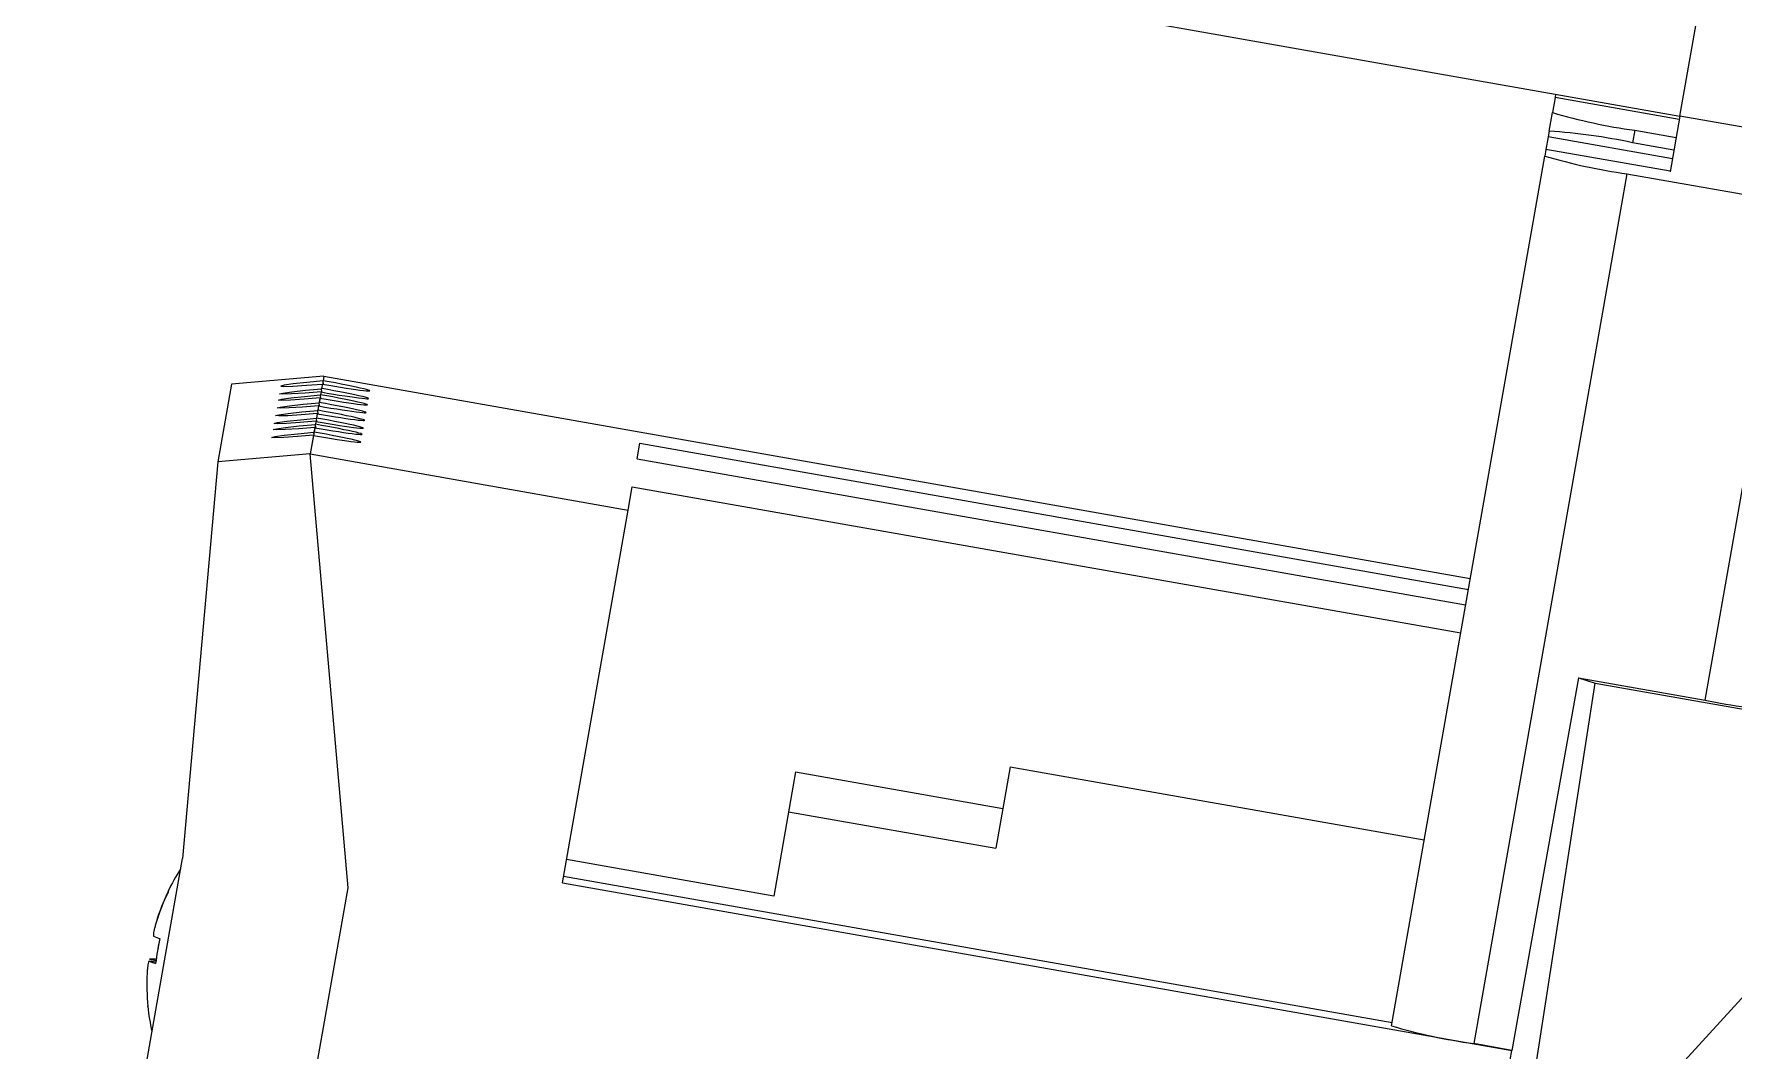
# Model space of a CAD drawing. Header units: millimetres. Extents: x 15 to 2378, y 5 to 1787.
# Drawn here: x 386.11 to 394.19, y 419.24 to 424.07 of the extents above; entities that cross this region are included whole.
import ezdxf

# ---------------------------------------------------------------- set-up
doc = ezdxf.new("R2010")
doc.units = ezdxf.units.MM

msp = doc.modelspace()

# ---------------------------------------------------------------- linework, layer by layer
at = {"color": 7, "linetype": 'Continuous', "lineweight": 25}
for p, q in [((386.1059, 425.0615), (393.9329, 423.6814)), ((393.9329, 423.6814), (394.1413, 424.8632)), ((393.342, 423.7856), (393.3392, 423.7695)), ((393.3109, 423.6093), (393.3266, 423.6979)), ((393.3392, 423.7695), (393.3266, 423.6979)), ((393.9301, 423.6653), (393.3392, 423.7695)), ((393.9329, 423.6814), (393.8861, 423.4157)), ((397.2813, 423.091), (393.9329, 423.6814)), ((393.3061, 423.582), (393.2957, 423.523)), ((393.3109, 423.6093), (393.3061, 423.582)), ((393.897, 423.4778), (393.3061, 423.582)), ((393.7179, 423.6137), (393.7075, 423.5546)), ((393.9044, 423.5199), (393.7075, 423.5546)), ((393.7179, 423.6137), (393.9148, 423.5789)), ((392.5613, 419.3579), (393.2901, 423.4912)), ((393.2957, 423.523), (393.2901, 423.4912)), ((393.8866, 423.4188), (393.2957, 423.523)), ((393.6814, 423.407), (392.9526, 419.2737)), ((393.6814, 423.407), (394.4693, 423.2681)), ((394.0528, 420.9062), (394.4693, 423.2681)), ((387.046, 422.4066), (386.9809, 422.0376)), ((387.4843, 422.4449), (387.046, 422.4066)), ((387.4778, 422.408), (387.4739, 422.3859)), ((387.4777, 422.4073), (387.474, 422.3866)), ((387.4778, 422.408), (387.4779, 422.4072)), ((387.4843, 422.4449), (387.4804, 422.4228)), ((387.4818, 422.4065), (387.4804, 422.4228)), ((387.4843, 422.4449), (387.4806, 422.4235)), ((387.482, 422.4065), (387.4806, 422.4235)), ((387.4843, 422.4449), (392.9361, 421.4836)), ((387.4661, 422.3416), (387.4622, 422.3194)), ((387.466, 422.3408), (387.4623, 422.3202)), ((387.4661, 422.3416), (387.4662, 422.3408)), ((387.4713, 422.3711), (387.4687, 422.3563)), ((387.4701, 422.3401), (387.4687, 422.3563)), ((387.4712, 422.3704), (387.4688, 422.3571)), ((387.4703, 422.3401), (387.4688, 422.3571)), ((387.4713, 422.3711), (387.4714, 422.3703)), ((387.4753, 422.3696), (387.4739, 422.3859)), ((387.4755, 422.3696), (387.474, 422.3866)), ((387.4531, 422.2678), (387.4492, 422.2456)), ((387.4506, 422.2294), (387.4492, 422.2456)), ((387.453, 422.267), (387.4493, 422.2464)), ((387.4508, 422.2294), (387.4493, 422.2464)), ((387.4531, 422.2678), (387.4532, 422.267)), ((387.4596, 422.3047), (387.4557, 422.2825)), ((387.4571, 422.2663), (387.4557, 422.2825)), ((387.4595, 422.3039), (387.4558, 422.2833)), ((387.4573, 422.2663), (387.4558, 422.2833)), ((387.4596, 422.3047), (387.4597, 422.3039)), ((387.4636, 422.3032), (387.4622, 422.3194)), ((387.4638, 422.3032), (387.4623, 422.3202)), ((387.4349, 422.1644), (387.4193, 422.0759)), ((387.4347, 422.1637), (387.4193, 422.0759)), ((387.4349, 422.1644), (387.4349, 422.1637)), ((387.4414, 422.2013), (387.4375, 422.1792)), ((387.4389, 422.163), (387.4375, 422.1792)), ((387.4412, 422.2006), (387.4376, 422.1799)), ((387.4391, 422.1629), (387.4376, 422.1799)), ((387.4414, 422.2013), (387.4414, 422.2006)), ((387.4466, 422.2309), (387.444, 422.2161)), ((387.4454, 422.1999), (387.444, 422.2161)), ((387.4465, 422.2301), (387.4441, 422.2168)), ((387.4456, 422.1998), (387.4441, 422.2168)), ((387.4466, 422.2309), (387.4467, 422.2301)), ((388.9748, 422.0527), (388.9878, 422.1265)), ((388.9878, 422.1265), (392.927, 421.432)), ((386.9809, 422.0376), (386.8121, 420.1535)), ((387.4193, 422.0759), (386.9809, 422.0376)), ((387.6, 420.0146), (387.4193, 422.0759)), ((387.4193, 422.0759), (388.9318, 421.8092)), ((388.9748, 422.0527), (392.914, 421.3581)), ((388.9318, 421.8092), (388.9513, 421.9199)), ((388.9513, 421.9199), (392.8906, 421.2253)), ((388.6195, 420.0378), (388.9318, 421.8092)), ((393.4503, 421.0124), (393.1345, 419.2416)), ((393.1718, 418.6729), (393.5305, 420.9864)), ((393.4503, 421.0124), (393.5305, 420.9864)), ((393.4503, 421.0124), (394.0528, 420.9062)), ((393.5305, 420.9864), (395.5001, 420.6391)), ((389.7279, 420.5653), (389.6238, 419.9748)), ((389.7279, 420.5653), (390.7127, 420.3916)), ((390.7474, 420.5885), (390.7127, 420.3916)), ((390.7474, 420.5885), (392.717, 420.2412)), ((390.7127, 420.3916), (390.6793, 420.2021)), ((389.6945, 420.3757), (390.6793, 420.2021)), ((386.4376, 418.0297), (386.8121, 420.1535)), ((389.6238, 419.9748), (388.639, 420.1485)), ((392.5639, 419.3728), (388.6247, 420.0674)), ((392.5639, 419.3727), (388.6247, 420.0673)), ((387.2255, 417.8908), (387.6, 420.0146)), ((388.6195, 420.0378), (393.1345, 419.2416)), ((386.6864, 419.8494), (386.687, 419.8493)), ((386.6851, 419.6602), (386.6538, 419.6657)), ((386.6851, 419.6602), (386.654, 419.6656)), ((386.6556, 419.6745), (386.6862, 419.6691)), ((393.524, 418.7216), (394.3907, 419.6685)), ((393.1345, 419.2416), (392.9526, 419.2737)), ((393.0368, 418.6949), (393.1345, 419.2416))]:
    msp.add_line(p, q, dxfattribs=at)
at = {"color": 7, "linetype": 'Continuous', "lineweight": 25, "flags": 128}
for points in [[(387.4804, 422.4228), (387.4041, 422.4156), (387.3392, 422.4083), (387.2956, 422.4021), (387.2799, 422.398), (387.2946, 422.3965), (387.3373, 422.3979), (387.4017, 422.4019), (387.4778, 422.408)], [(387.4661, 422.3416), (387.39, 422.3355), (387.3256, 422.3314), (387.2828, 422.3301), (387.2682, 422.3316), (387.2838, 422.3357), (387.3274, 422.3419), (387.3924, 422.3491), (387.4687, 422.3563)], [(387.4713, 422.3711), (387.3952, 422.365), (387.3308, 422.361), (387.288, 422.3596), (387.2734, 422.3611), (387.289, 422.3652), (387.3327, 422.3714), (387.3976, 422.3786), (387.4739, 422.3859)], [(387.4466, 422.2309), (387.3704, 422.2248), (387.3061, 422.2207), (387.2633, 422.2194), (387.2487, 422.2209), (387.2643, 422.225), (387.3079, 422.2312), (387.3728, 422.2384), (387.4492, 422.2456)], [(387.4531, 422.2678), (387.3769, 422.2617), (387.3126, 422.2576), (387.2698, 422.2563), (387.2552, 422.2578), (387.2708, 422.2619), (387.3144, 422.2681), (387.3794, 422.2753), (387.4557, 422.2825)], [(387.4596, 422.3047), (387.3835, 422.2986), (387.3191, 422.2945), (387.2763, 422.2932), (387.2617, 422.2947), (387.2773, 422.2988), (387.3209, 422.305), (387.3859, 422.3122), (387.4622, 422.3194)], [(387.4349, 422.1644), (387.3587, 422.1583), (387.2944, 422.1543), (387.2516, 422.1529), (387.2369, 422.1544), (387.2526, 422.1586), (387.2962, 422.1647), (387.3611, 422.172), (387.4375, 422.1792)], [(387.4414, 422.2013), (387.3652, 422.1953), (387.3009, 422.1912), (387.2581, 422.1898), (387.2434, 422.1913), (387.2591, 422.1955), (387.3027, 422.2016), (387.3676, 422.2089), (387.444, 422.2161)], [(386.6482, 419.4494), (386.6475, 419.4496), (386.6471, 419.45), (386.6468, 419.4504), (386.6468, 419.4509), (386.647, 419.4515), (386.6475, 419.4522), (386.6478, 419.4527)]]:
    msp.add_lwpolyline(points, dxfattribs=at)
at = {"color": 7, "linetype": 'Continuous', "lineweight": 25}
for centre, radius, start, end in [((394.0849, 426.2701), 2.6816, 253.57376, 262.13409), ((393.1438, 420.9329), 2.6816, 77.86591, 86.42624), ((394.0484, 426.0634), 2.6816, 253.57376, 262.13409), ((394.6165, 423.5279), 2.6816, 257.86591, 266.42624), ((387.6411, 419.557), 1, 146.92608, 153.88793), ((387.6394, 419.555), 0.9969, 153.91266, 163.0905), ((387.6402, 419.5595), 0.9969, 153.91266, 163.0905), ((386.7481, 419.9964), 0.00497, 170.87742, 216.69137), ((386.7648, 419.9787), 0.2147, 245.23633, 253.87389), ((387.7952, 419.5194), 1.119, 166.92856, 173.07144), ((387.798, 419.5399), 1.1182, 167.98462, 170.53258), ((386.744, 419.8606), 0.2147, 245.23633, 253.87389), ((386.6734, 419.4606), 0.2147, 86.12611, 94.76367), ((387.6394, 419.5551), 0.9969, 176.9095, 186.08734), ((387.6411, 419.557), 1, 186.11207, 193.07392), ((393.3196, 421.9301), 2.6816, 253.57376, 262.13409)]:
    msp.add_arc(centre, radius, start, end, dxfattribs=at)
for centre in [(387.4791, 422.4154), (387.4674, 422.349), (387.4726, 422.3785), (387.4479, 422.2383), (387.4544, 422.2752), (387.4609, 422.3121), (387.4362, 422.1718), (387.4427, 422.2087)]:
    msp.add_ellipse(centre, major_axis=(0.2243, -0.0396), ratio=0.036197, start_param=4.712389, end_param=7.853982, dxfattribs=at)
for points in [[(386.6857, 419.845), (386.6838, 419.8385), (386.68, 419.8256), (386.6759, 419.8077), (386.6736, 419.7938), (386.6734, 419.7857), (386.6744, 419.7843), (386.6749, 419.7837)], [(386.654, 419.6656), (386.6532, 419.6654), (386.6517, 419.6648), (386.6491, 419.6556), (386.6468, 419.6413), (386.645, 419.6248), (386.6443, 419.6135), (386.644, 419.6088)]]:
    msp.add_open_spline(points, degree=3, knots=[0, 0, 0, 0, 0.213495, 0.427067, 0.638957, 0.850113, 1, 1, 1, 1], dxfattribs=at)

doc.saveas('drawing.dxf')
